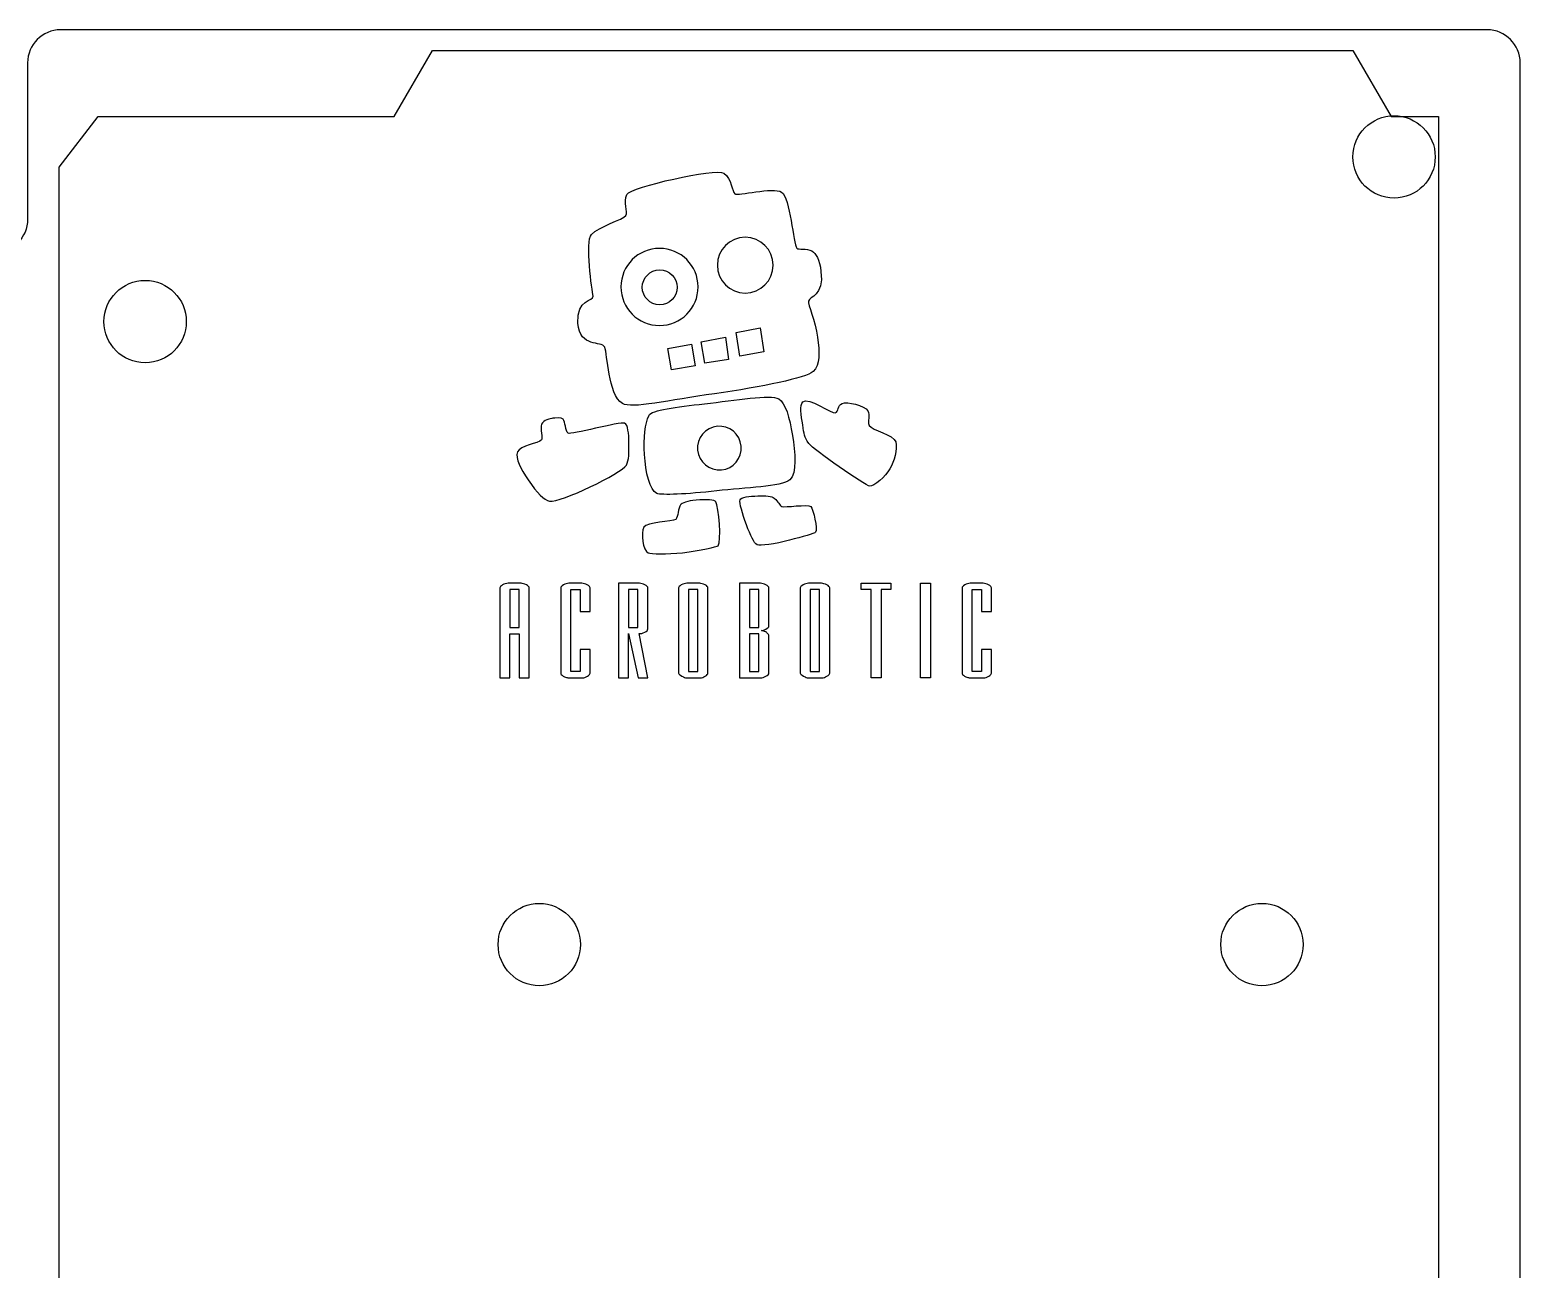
# Model space of a CAD drawing. Extents: x -11 to 104, y -30 to 67.
# Drawn here: x 45.7 to 103.7, y 18.6 to 66.9 of the extents above; entities that cross this region are included whole.
import ezdxf

# ---------------------------------------------------------------- set-up
doc = ezdxf.new("R2010")
doc.units = 0
doc.layers.add('LAYER_1', color=7, linetype='CONTINUOUS')

# ---------------------------------------------------------------- blocks, each defined once
blk = doc.blocks.new('BLOCK_4')
at = {"layer": 'LAYER_1', "color": 7}
for points in [[(73.321, 54.166), (73.183, 55.082), (74.119, 55.275), (74.255, 54.336), (73.321, 54.166)], [(70.659, 53.633), (70.513, 54.468), (71.436, 54.638), (71.581, 53.795), (70.659, 53.633)], [(71.966, 53.894), (71.818, 54.72), (72.759, 54.908), (72.877, 54.041), (71.966, 53.894)]]:
    blk.add_lwpolyline(points, dxfattribs=at)
for points, knots in [([(75.997, 56.304), (76.04, 56.5), (76.6, 56.5), (76.484, 57.464), (76.426, 57.946), (76.302, 58.153), (76.125, 58.262), (75.93, 58.382), (75.609, 58.295), (75.541, 58.374), (75.406, 58.532), (75.289, 60.341), (74.952, 60.553), (74.617, 60.762), (73.226, 60.401), (73.128, 60.484), (73.03, 60.567), (73, 61.086), (72.698, 61.29), (72.397, 61.493), (69.066, 60.762), (68.926, 60.461), (68.785, 60.16), (68.978, 59.791), (68.881, 59.64), (68.787, 59.496), (67.808, 59.191), (67.547, 58.91), (67.287, 58.629), (67.569, 56.708), (67.608, 56.509), (67.648, 56.299), (66.945, 56.409), (67.02, 55.453), (67.098, 54.461), (67.939, 54.78), (68.059, 54.519), (68.18, 54.258), (68.17, 52.689), (68.752, 52.322), (69.1, 52.104), (70.572, 52.456), (72.337, 52.704), (74.216, 52.968), (75.882, 53.317), (76.178, 53.57), (76.452, 53.805), (76.433, 54.33), (76.351, 54.903), (76.259, 55.549), (75.975, 56.2), (75.997, 56.304)], [0, 0, 0, 0, 1, 1, 1, 2, 2, 2, 3, 3, 3, 4, 4, 4, 5, 5, 5, 6, 6, 6, 7, 7, 7, 8, 8, 8, 9, 9, 9, 10, 10, 10, 11, 11, 11, 12, 12, 12, 13, 13, 13, 14, 14, 14, 15, 15, 15, 16, 16, 16, 17, 17, 17, 17]), ([(73.533, 56.625), (72.934, 56.625), (72.448, 57.111), (72.448, 57.711), (72.448, 58.311), (72.934, 58.797), (73.533, 58.797), (74.133, 58.797), (74.619, 58.311), (74.619, 57.711), (74.619, 57.111), (74.133, 56.625), (73.533, 56.625)], [0, 0, 0, 0, 1, 1, 1, 2, 2, 2, 3, 3, 3, 4, 4, 4, 4]), ([(70.196, 55.361), (69.366, 55.361), (68.693, 56.033), (68.693, 56.863), (68.693, 57.692), (69.366, 58.365), (70.196, 58.365), (71.025, 58.365), (71.698, 57.692), (71.698, 56.863), (71.698, 56.033), (71.025, 55.361), (70.196, 55.361)], [0, 0, 0, 0, 1, 1, 1, 2, 2, 2, 3, 3, 3, 4, 4, 4, 4]), ([(70.203, 57.524), (69.828, 57.524), (69.525, 57.221), (69.525, 56.847), (69.525, 56.473), (69.828, 56.169), (70.203, 56.169), (70.577, 56.169), (70.881, 56.473), (70.881, 56.847), (70.881, 57.221), (70.577, 57.524), (70.203, 57.524)], [0, 0, 0, 0, 1, 1, 1, 2, 2, 2, 3, 3, 3, 4, 4, 4, 4])]:
    blk.add_open_spline(points, degree=3, knots=knots, dxfattribs=at)
blk = doc.blocks.new('BLOCK_5')
at = {"layer": 'LAYER_1', "color": 7}
for points in [[(79.208, 45.079), (78.831, 45.079), (78.831, 41.641), (78.439, 41.641), (78.439, 45.079), (78.048, 45.079), (78.048, 45.323), (79.208, 45.323), (79.208, 45.079)], [(80.753, 41.641), (80.361, 41.641), (80.361, 45.323), (80.753, 45.323), (80.753, 41.641)], [(64.731, 43.601), (64.731, 45.079), (64.368, 45.079), (64.368, 43.601), (64.731, 43.601)], [(69.35, 43.606), (69.35, 45.079), (68.987, 45.079), (68.987, 43.606), (69.35, 43.606)], [(71.692, 41.884), (71.692, 45.079), (71.329, 45.079), (71.329, 41.884), (71.692, 41.884)], [(74.062, 43.601), (74.062, 45.079), (73.699, 45.079), (73.699, 43.601), (74.062, 43.601)], [(76.432, 41.884), (76.432, 45.079), (76.069, 45.079), (76.069, 41.884), (76.432, 41.884)], [(74.062, 41.884), (74.062, 43.358), (73.699, 43.358), (73.699, 41.884), (74.062, 41.884)]]:
    blk.add_lwpolyline(points, dxfattribs=at)
for points, knots in [([(65.122, 41.641), (65.122, 41.641), (64.731, 41.641), (64.731, 41.641), (64.731, 41.641), (64.731, 43.358), (64.731, 43.358), (64.731, 43.358), (64.368, 43.358), (64.368, 43.358), (64.368, 43.358), (64.368, 41.641), (64.368, 41.641), (64.368, 41.641), (63.976, 41.641), (63.976, 41.641), (63.976, 41.641), (63.976, 45.141), (63.976, 45.141), (63.976, 45.176), (64.012, 45.216), (64.083, 45.259), (64.154, 45.301), (64.226, 45.323), (64.297, 45.323), (64.297, 45.323), (64.802, 45.323), (64.802, 45.323), (64.864, 45.323), (64.932, 45.302), (65.009, 45.263), (65.084, 45.223), (65.122, 45.183), (65.122, 45.141), (65.122, 45.141), (65.122, 41.641), (65.122, 41.641)], [0, 0, 0, 0, 1, 1, 1, 2, 2, 2, 3, 3, 3, 4, 4, 4, 5, 5, 5, 6, 6, 6, 7, 7, 7, 8, 8, 8, 9, 9, 9, 10, 10, 10, 11, 11, 11, 12, 12, 12, 12]), ([(67.493, 41.822), (67.493, 41.787), (67.457, 41.748), (67.386, 41.705), (67.314, 41.662), (67.252, 41.641), (67.201, 41.641), (67.201, 41.641), (66.638, 41.641), (66.638, 41.641), (66.633, 41.641), (66.622, 41.645), (66.603, 41.654), (66.564, 41.651), (66.512, 41.669), (66.446, 41.709), (66.379, 41.749), (66.346, 41.787), (66.346, 41.822), (66.346, 41.822), (66.346, 45.141), (66.346, 45.141), (66.346, 45.176), (66.382, 45.216), (66.453, 45.259), (66.524, 45.301), (66.595, 45.323), (66.667, 45.323), (66.667, 45.323), (67.172, 45.323), (67.172, 45.323), (67.234, 45.323), (67.303, 45.302), (67.378, 45.263), (67.454, 45.223), (67.493, 45.183), (67.493, 45.141), (67.493, 45.141), (67.493, 44.221), (67.493, 44.221), (67.493, 44.221), (67.101, 44.221), (67.101, 44.221), (67.101, 44.221), (67.101, 45.079), (67.101, 45.079), (67.101, 45.079), (66.738, 45.079), (66.738, 45.079), (66.738, 45.079), (66.738, 41.884), (66.738, 41.884), (66.738, 41.884), (67.101, 41.884), (67.101, 41.884), (67.101, 41.884), (67.101, 42.743), (67.101, 42.743), (67.101, 42.743), (67.493, 42.743), (67.493, 42.743), (67.493, 42.743), (67.493, 41.822), (67.493, 41.822)], [0, 0, 0, 0, 1, 1, 1, 2, 2, 2, 3, 3, 3, 4, 4, 4, 5, 5, 5, 6, 6, 6, 7, 7, 7, 8, 8, 8, 9, 9, 9, 10, 10, 10, 11, 11, 11, 12, 12, 12, 13, 13, 13, 14, 14, 14, 15, 15, 15, 16, 16, 16, 17, 17, 17, 18, 18, 18, 19, 19, 19, 20, 20, 20, 21, 21, 21, 21]), ([(69.741, 43.544), (69.741, 43.493), (69.7, 43.45), (69.617, 43.413), (69.534, 43.376), (69.462, 43.359), (69.4, 43.362), (69.4, 43.362), (69.741, 41.641), (69.741, 41.641), (69.741, 41.641), (69.369, 41.641), (69.369, 41.641), (69.369, 41.641), (68.984, 43.362), (68.984, 43.362), (68.984, 43.362), (68.987, 41.641), (68.987, 41.641), (68.987, 41.641), (68.595, 41.641), (68.595, 41.641), (68.595, 41.641), (68.595, 45.323), (68.595, 45.323), (68.595, 45.323), (69.421, 45.323), (69.421, 45.323), (69.483, 45.323), (69.552, 45.302), (69.628, 45.263), (69.704, 45.223), (69.741, 45.183), (69.741, 45.141), (69.741, 45.141), (69.741, 43.544), (69.741, 43.544)], [0, 0, 0, 0, 1, 1, 1, 2, 2, 2, 3, 3, 3, 4, 4, 4, 5, 5, 5, 6, 6, 6, 7, 7, 7, 8, 8, 8, 9, 9, 9, 10, 10, 10, 11, 11, 11, 12, 12, 12, 12]), ([(72.083, 41.822), (72.083, 41.787), (72.048, 41.748), (71.976, 41.705), (71.905, 41.662), (71.844, 41.641), (71.791, 41.641), (71.791, 41.641), (71.229, 41.641), (71.229, 41.641), (71.205, 41.641), (71.151, 41.663), (71.065, 41.707), (70.98, 41.751), (70.937, 41.79), (70.937, 41.822), (70.937, 41.822), (70.937, 45.141), (70.937, 45.141), (70.937, 45.176), (70.973, 45.216), (71.044, 45.259), (71.115, 45.301), (71.186, 45.323), (71.258, 45.323), (71.258, 45.323), (71.763, 45.323), (71.763, 45.323), (71.824, 45.323), (71.893, 45.302), (71.969, 45.263), (72.045, 45.223), (72.083, 45.183), (72.083, 45.141), (72.083, 45.141), (72.083, 41.822), (72.083, 41.822)], [0, 0, 0, 0, 1, 1, 1, 2, 2, 2, 3, 3, 3, 4, 4, 4, 5, 5, 5, 6, 6, 6, 7, 7, 7, 8, 8, 8, 9, 9, 9, 10, 10, 10, 11, 11, 11, 12, 12, 12, 12]), ([(74.454, 41.822), (74.454, 41.781), (74.415, 41.741), (74.34, 41.701), (74.264, 41.661), (74.195, 41.641), (74.133, 41.641), (74.133, 41.641), (73.307, 41.641), (73.307, 41.641), (73.307, 41.641), (73.307, 45.323), (73.307, 45.323), (73.307, 45.323), (74.133, 45.323), (74.133, 45.323), (74.195, 45.323), (74.264, 45.302), (74.34, 45.263), (74.415, 45.223), (74.454, 45.183), (74.454, 45.141), (74.454, 45.141), (74.454, 43.663), (74.454, 43.663), (74.454, 43.622), (74.415, 43.581), (74.34, 43.542), (74.264, 43.501), (74.207, 43.483), (74.169, 43.486), (74.207, 43.474), (74.259, 43.458), (74.325, 43.437), (74.344, 43.429), (74.37, 43.406), (74.403, 43.369), (74.436, 43.332), (74.454, 43.309), (74.454, 43.3), (74.454, 43.3), (74.454, 41.822), (74.454, 41.822)], [0, 0, 0, 0, 1, 1, 1, 2, 2, 2, 3, 3, 3, 4, 4, 4, 5, 5, 5, 6, 6, 6, 7, 7, 7, 8, 8, 8, 9, 9, 9, 10, 10, 10, 11, 11, 11, 12, 12, 12, 13, 13, 13, 14, 14, 14, 14]), ([(76.824, 41.822), (76.824, 41.787), (76.788, 41.748), (76.717, 41.705), (76.646, 41.662), (76.584, 41.641), (76.531, 41.641), (76.531, 41.641), (75.97, 41.641), (75.97, 41.641), (75.945, 41.641), (75.891, 41.663), (75.806, 41.707), (75.72, 41.751), (75.677, 41.79), (75.677, 41.822), (75.677, 41.822), (75.677, 45.141), (75.677, 45.141), (75.677, 45.176), (75.713, 45.216), (75.785, 45.259), (75.855, 45.301), (75.927, 45.323), (75.998, 45.323), (75.998, 45.323), (76.503, 45.323), (76.503, 45.323), (76.565, 45.323), (76.634, 45.302), (76.71, 45.263), (76.785, 45.223), (76.824, 45.183), (76.824, 45.141), (76.824, 45.141), (76.824, 41.822), (76.824, 41.822)], [0, 0, 0, 0, 1, 1, 1, 2, 2, 2, 3, 3, 3, 4, 4, 4, 5, 5, 5, 6, 6, 6, 7, 7, 7, 8, 8, 8, 9, 9, 9, 10, 10, 10, 11, 11, 11, 12, 12, 12, 12]), ([(83.123, 41.822), (83.123, 41.787), (83.087, 41.748), (83.016, 41.705), (82.945, 41.662), (82.883, 41.641), (82.831, 41.641), (82.831, 41.641), (82.269, 41.641), (82.269, 41.641), (82.264, 41.641), (82.252, 41.645), (82.233, 41.654), (82.195, 41.651), (82.143, 41.669), (82.076, 41.709), (82.01, 41.749), (81.977, 41.787), (81.977, 41.822), (81.977, 41.822), (81.977, 45.141), (81.977, 45.141), (81.977, 45.176), (82.012, 45.216), (82.084, 45.259), (82.155, 45.301), (82.226, 45.323), (82.297, 45.323), (82.297, 45.323), (82.803, 45.323), (82.803, 45.323), (82.864, 45.323), (82.933, 45.302), (83.009, 45.263), (83.084, 45.223), (83.123, 45.183), (83.123, 45.141), (83.123, 45.141), (83.123, 44.221), (83.123, 44.221), (83.123, 44.221), (82.731, 44.221), (82.731, 44.221), (82.731, 44.221), (82.731, 45.079), (82.731, 45.079), (82.731, 45.079), (82.368, 45.079), (82.368, 45.079), (82.368, 45.079), (82.368, 41.884), (82.368, 41.884), (82.368, 41.884), (82.731, 41.884), (82.731, 41.884), (82.731, 41.884), (82.731, 42.743), (82.731, 42.743), (82.731, 42.743), (83.123, 42.743), (83.123, 42.743), (83.123, 42.743), (83.123, 41.822), (83.123, 41.822)], [0, 0, 0, 0, 1, 1, 1, 2, 2, 2, 3, 3, 3, 4, 4, 4, 5, 5, 5, 6, 6, 6, 7, 7, 7, 8, 8, 8, 9, 9, 9, 10, 10, 10, 11, 11, 11, 12, 12, 12, 13, 13, 13, 14, 14, 14, 15, 15, 15, 16, 16, 16, 17, 17, 17, 18, 18, 18, 19, 19, 19, 20, 20, 20, 21, 21, 21, 21])]:
    blk.add_open_spline(points, degree=3, knots=knots, dxfattribs=at)
blk = doc.blocks.new('BLOCK_3')
at = {"layer": 'LAYER_1', "color": 7}
for points, knots in [([(75.376, 51.072), (75.255, 51.783), (75.104, 52.349), (74.838, 52.502), (74.511, 52.692), (73.162, 52.447), (71.949, 52.312), (70.838, 52.189), (69.895, 52.079), (69.78, 51.849), (69.628, 51.547), (69.571, 50.988), (69.61, 50.336), (69.651, 49.655), (69.811, 48.94), (70.093, 48.819), (70.258, 48.749), (71.271, 48.789), (72.426, 48.921), (73.547, 49.049), (74.948, 49.08), (75.266, 49.346), (75.562, 49.595), (75.482, 50.448), (75.376, 51.072)], [0, 0, 0, 0, 1, 1, 1, 2, 2, 2, 3, 3, 3, 4, 4, 4, 5, 5, 5, 6, 6, 6, 7, 7, 7, 8, 8, 8, 8]), ([(75.775, 52.39), (75.639, 52.254), (75.715, 51.871), (75.775, 51.489), (75.83, 51.135), (75.829, 51.025), (76.007, 50.764), (76.163, 50.535), (78.225, 49.122), (78.382, 49.104), (78.537, 49.085), (79.006, 49.485), (79.166, 49.776), (79.325, 50.068), (79.471, 50.544), (79.395, 50.826), (79.318, 51.107), (78.462, 51.285), (78.364, 51.469), (78.267, 51.652), (78.421, 51.85), (78.309, 52.042), (78.189, 52.25), (77.492, 52.411), (77.308, 52.325), (77.124, 52.24), (77.182, 52.019), (77.039, 51.963), (76.895, 51.909), (75.992, 52.607), (75.775, 52.39)], [0, 0, 0, 0, 1, 1, 1, 2, 2, 2, 3, 3, 3, 4, 4, 4, 5, 5, 5, 6, 6, 6, 7, 7, 7, 8, 8, 8, 9, 9, 9, 10, 10, 10, 10]), ([(68.835, 51.558), (68.965, 51.503), (69.001, 51.155), (69.005, 50.784), (69.009, 50.412), (69.01, 50.115), (68.904, 49.927), (68.723, 49.608), (66.335, 48.447), (65.908, 48.525), (65.696, 48.565), (65.433, 48.82), (65.08, 49.351), (64.786, 49.791), (64.566, 50.173), (64.668, 50.443), (64.757, 50.678), (65.478, 50.768), (65.599, 50.908), (65.661, 50.981), (65.537, 51.323), (65.603, 51.515), (65.664, 51.694), (65.954, 51.733), (66.034, 51.746), (66.121, 51.759), (66.37, 51.801), (66.446, 51.71), (66.517, 51.627), (66.537, 51.253), (66.637, 51.163), (66.716, 51.092), (68.674, 51.627), (68.835, 51.558)], [0, 0, 0, 0, 1, 1, 1, 2, 2, 2, 3, 3, 3, 4, 4, 4, 5, 5, 5, 6, 6, 6, 7, 7, 7, 8, 8, 8, 9, 9, 9, 10, 10, 10, 11, 11, 11, 11]), ([(72.607, 49.738), (72.138, 49.694), (71.723, 50.039), (71.679, 50.507), (71.635, 50.976), (71.979, 51.391), (72.448, 51.435), (72.916, 51.479), (73.332, 51.134), (73.376, 50.666), (73.42, 50.198), (73.076, 49.782), (72.607, 49.738)], [0, 0, 0, 0, 1, 1, 1, 2, 2, 2, 3, 3, 3, 4, 4, 4, 4]), ([(69.757, 46.507), (69.546, 46.593), (69.457, 47.28), (69.582, 47.51), (69.684, 47.697), (70.709, 47.729), (70.825, 47.812), (70.94, 47.896), (70.915, 48.258), (71.012, 48.382), (71.064, 48.448), (71.28, 48.536), (71.62, 48.565), (72.012, 48.597), (72.351, 48.573), (72.395, 48.493), (72.494, 48.313), (72.616, 46.925), (72.478, 46.786), (72.442, 46.751), (71.768, 46.588), (71.095, 46.515), (70.474, 46.448), (69.855, 46.468), (69.757, 46.507)], [0, 0, 0, 0, 1, 1, 1, 2, 2, 2, 3, 3, 3, 4, 4, 4, 5, 5, 5, 6, 6, 6, 7, 7, 7, 8, 8, 8, 8]), ([(73.33, 48.568), (73.299, 48.462), (73.417, 48.038), (73.579, 47.604), (73.741, 47.17), (73.864, 46.891), (74.001, 46.817), (74.094, 46.767), (74.7, 46.854), (75.259, 47.001), (75.763, 47.135), (76.236, 47.253), (76.274, 47.31), (76.354, 47.431), (76.193, 48.208), (76.083, 48.314), (75.978, 48.414), (75.067, 48.263), (74.955, 48.315), (74.861, 48.358), (74.837, 48.501), (74.664, 48.641), (74.58, 48.71), (74.334, 48.736), (74.025, 48.726), (73.698, 48.715), (73.365, 48.687), (73.33, 48.568)], [0, 0, 0, 0, 1, 1, 1, 2, 2, 2, 3, 3, 3, 4, 4, 4, 5, 5, 5, 6, 6, 6, 7, 7, 7, 8, 8, 8, 9, 9, 9, 9])]:
    blk.add_open_spline(points, degree=3, knots=knots, dxfattribs=at)
at = {"layer": 'LAYER_1'}
for name in ['BLOCK_4', 'BLOCK_5']:
    blk.add_blockref(name, (0, 0), dxfattribs=at)
blk = doc.blocks.new('BLOCK_7')
at = {"layer": 'LAYER_1', "color": 1}
for points in [[(100.406, 61.926), (100.406, 62.811), (99.688, 63.529), (98.803, 63.529), (97.918, 63.529), (97.2, 62.811), (97.2, 61.926), (97.2, 61.041), (97.918, 60.323), (98.803, 60.323), (99.688, 60.323), (100.406, 61.041), (100.406, 61.926)], [(51.765, 55.513), (51.765, 56.398), (51.048, 57.116), (50.162, 57.116), (49.277, 57.116), (48.559, 56.398), (48.559, 55.513), (48.559, 54.627), (49.277, 53.909), (50.162, 53.909), (51.048, 53.909), (51.765, 54.627), (51.765, 55.513)], [(67.116, 31.256), (67.116, 32.141), (66.399, 32.859), (65.513, 32.859), (64.628, 32.859), (63.91, 32.141), (63.91, 31.256), (63.91, 30.37), (64.628, 29.652), (65.513, 29.652), (66.399, 29.652), (67.116, 30.37), (67.116, 31.256)], [(95.263, 31.256), (95.263, 32.141), (94.545, 32.859), (93.66, 32.859), (92.774, 32.859), (92.056, 32.141), (92.056, 31.256), (92.056, 30.37), (92.774, 29.652), (93.66, 29.652), (94.545, 29.652), (95.263, 30.37), (95.263, 31.256)], [(51.765, -19.925), (51.765, -19.04), (51.048, -18.322), (50.162, -18.322), (49.277, -18.322), (48.559, -19.04), (48.559, -19.925), (48.559, -20.811), (49.277, -21.529), (50.162, -21.529), (51.048, -21.529), (51.765, -20.811), (51.765, -19.925)], [(100.375, -21.196), (100.375, -20.31), (99.657, -19.592), (98.772, -19.592), (97.886, -19.592), (97.168, -20.31), (97.168, -21.196), (97.168, -22.081), (97.886, -22.799), (98.772, -22.799), (99.657, -22.799), (100.375, -22.081), (100.375, -21.196)]]:
    blk.add_open_spline(points, degree=3, knots=[0, 0, 0, 0, 1, 1, 1, 2, 2, 2, 3, 3, 3, 4, 4, 4, 4], dxfattribs=at)

msp = doc.modelspace()

# ---------------------------------------------------------------- linework, layer by layer
at = {"layer": 'LAYER_1', "color": 7}
msp.add_lwpolyline([(46.812, -26.863), (46.812, 61.529), (48.336, 63.498), (59.862, 63.498), (61.354, 66.069), (97.2, 66.069), (98.692, 63.498), (100.533, 63.498), (100.533, -26.355), (100.003, -26.863), (46.812, -26.863)], dxfattribs=at)
at = {"layer": 'LAYER_1', "color": 1}
msp.add_open_spline([(102.434, 66.874), (103.139, 66.874), (103.717, 66.297), (103.717, 65.591), (103.717, 65.591), (103.717, -28.362), (103.717, -28.362), (103.717, -29.068), (103.139, -29.646), (102.434, -29.646), (102.434, -29.646), (-9.3, -29.646), (-9.3, -29.646), (-10.006, -29.646), (-10.583, -29.068), (-10.583, -28.362), (-10.583, -28.362), (-10.583, 56.931), (-10.583, 56.931), (-10.583, 57.636), (-10.006, 58.214), (-9.3, 58.214), (-9.3, 58.214), (44.302, 58.214), (44.302, 58.214), (45.007, 58.214), (45.585, 58.791), (45.585, 59.497), (45.585, 59.497), (45.585, 65.591), (45.585, 65.591), (45.585, 66.297), (46.162, 66.874), (46.868, 66.874), (46.868, 66.874), (102.434, 66.874), (102.434, 66.874)], degree=3, knots=[0, 0, 0, 0, 1, 1, 1, 2, 2, 2, 3, 3, 3, 4, 4, 4, 5, 5, 5, 6, 6, 6, 7, 7, 7, 8, 8, 8, 9, 9, 9, 10, 10, 10, 11, 11, 11, 12, 12, 12, 12], dxfattribs=at)

# ---------------------------------------------------------------- block references
at = {"layer": 'LAYER_1'}
for name in ['BLOCK_7', 'BLOCK_3']:
    msp.add_blockref(name, (0, 0), dxfattribs=at)

doc.saveas('drawing.dxf')
